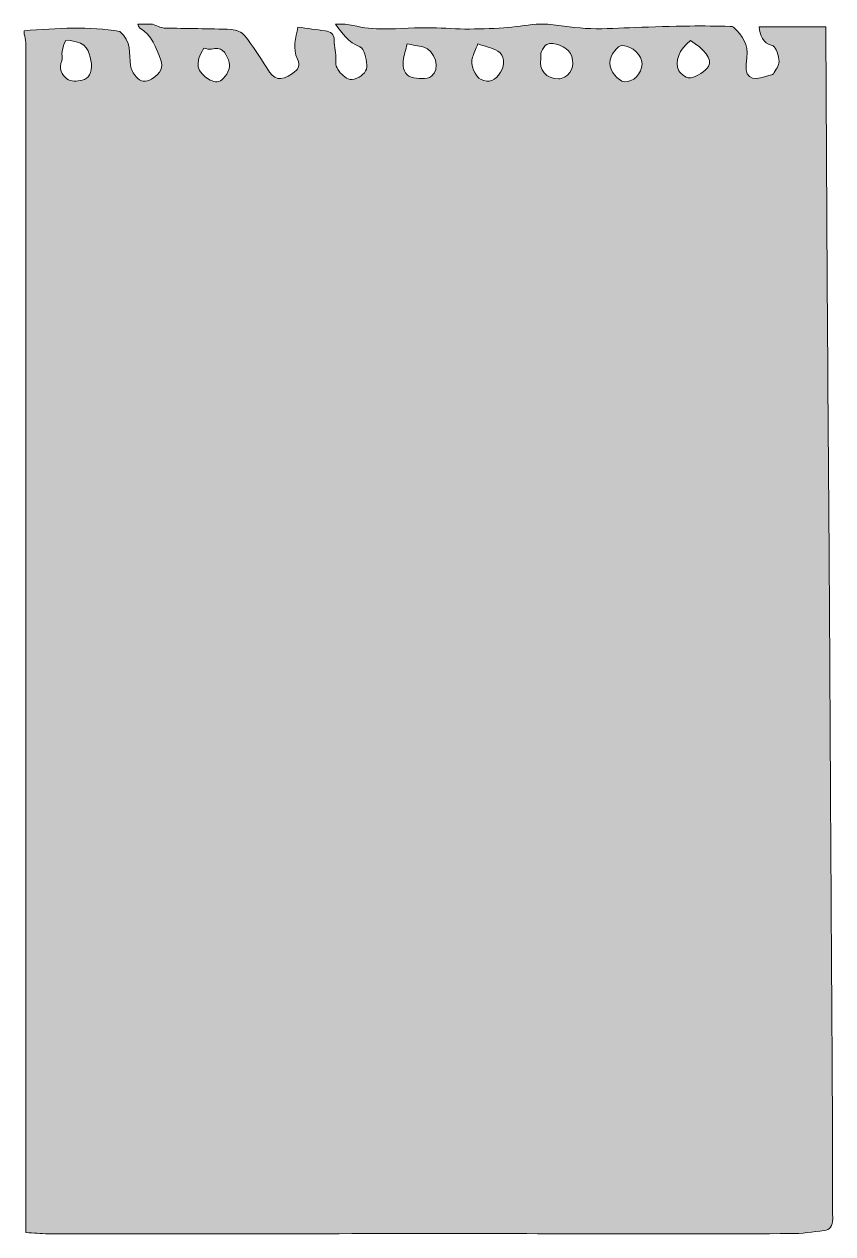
# Model space of a CAD drawing. Header units: inches. Extents: x 18 to 192, y -271 to -12.
import ezdxf

# ---------------------------------------------------------------- set-up
doc = ezdxf.new("R2010")
doc.units = ezdxf.units.IN
doc.header["$MEASUREMENT"] = 0
doc.layers.add('Layer 1', color=7, linetype='Continuous')

msp = doc.modelspace()

# ---------------------------------------------------------------- hatches: boundary and pattern name
at = {"layer": 'Layer 1'}
h = msp.add_hatch(color=7, dxfattribs=at)
edge = h.paths.add_edge_path()
edge.add_spline(control_points=[(191.54, -244.1), (191.44, -224.59), (191.3, -205.08), (191.19, -185.57), (191.07, -165.47), (190.97, -145.36), (190.85, -125.26), (190.74, -108.93), (190.59, -92.59), (190.49, -76.25), (190.36, -55.8), (190.25, -35.34), (190.14, -14.89), (190.13, -14.03), (190.14, -13.16), (190.14, -12.18), (185.22, -12.18), (180.56, -12.18), (175.83, -12.18), (176.1, -14.04), (176.44, -15.67), (178.82, -16.31), (179.53, -16.51), (180.03, -18.47), (180.11, -19.66), (180.16, -20.51), (179.4, -21.45), (178.9, -22.3), (178.76, -22.53), (178.27, -22.56), (177.94, -22.67), (173.74, -24.04), (172.55, -23.09), (173.18, -18.8), (173.6, -16.04), (172.31, -14.06), (170.39, -12.34), (170.21, -12.18), (169.89, -12.12), (169.63, -12.12), (166.76, -12.07), (163.89, -11.99), (161.02, -12.03), (157.08, -12.08), (153.16, -12.23), (149.23, -12.35), (146.08, -12.45), (142.92, -12.72), (139.78, -12.6), (136.7, -12.49), (133.63, -11.98), (130.56, -11.64), (129.74, -11.64), (128.91, -11.64), (128.09, -11.64), (125.78, -11.9), (123.48, -12.25), (121.16, -12.41), (118.37, -12.59), (115.57, -12.69), (112.78, -12.68), (110.09, -12.67), (107.4, -12.38), (104.71, -12.39), (101.09, -12.41), (97.46, -12.74), (93.84, -12.64), (91.61, -12.59), (89.4, -11.99), (87.17, -11.64), (86.47, -11.64), (85.76, -11.64), (85.06, -11.64), (86.51, -13.59), (87.84, -15.51), (90.33, -16.52), (91.22, -16.88), (91.68, -18.98), (91.81, -20.34), (91.93, -21.65), (91.01, -22.59), (89.64, -23.21), (88.17, -23.87), (87.32, -23.25), (86.41, -22.35), (85.56, -21.51), (85.01, -20.66), (85.15, -19.29), (85.28, -17.92), (84.82, -16.5), (84.81, -15.1), (84.79, -13.72), (84.02, -13.25), (82.88, -13.08), (80.97, -12.8), (79.07, -12.55), (77.02, -12.26), (76.57, -14.59), (75.82, -16.85), (76.93, -19.14), (77.62, -20.57), (77.09, -21.39), (75.88, -22.19), (73.25, -23.94), (71.97, -23.65), (70.36, -21.02), (68.9, -18.64), (67.36, -16.29), (65.63, -14.11), (65.04, -13.37), (63.78, -12.82), (62.8, -12.78), (58, -12.57), (53.18, -12.61), (48.37, -12.46), (47.54, -12.43), (46.73, -11.93), (45.9, -11.64), (44.85, -11.64), (43.79, -11.64), (42.73, -11.64), (42.86, -11.9), (42.92, -12.25), (43.12, -12.39), (45.68, -14.03), (46.7, -16.63), (47.65, -19.33), (48.17, -20.82), (47.75, -22.06), (45.66, -23.42), (44.51, -24.17), (43.25, -24.03), (42.37, -22.94), (41.81, -22.24), (41.26, -21.35), (41.16, -20.49), (40.86, -17.98), (41.45, -15.29), (38.85, -13.2), (32.41, -12.04), (25.4, -12.49), (18.39, -13.05), (18.39, -13.29), (18.39, -13.52), (18.39, -13.76), (18.51, -14.37), (18.73, -14.97), (18.73, -15.58), (18.76, -20.81), (18.76, -26.05), (18.76, -31.28), (18.76, -73.24), (18.76, -115.2), (18.76, -157.16), (18.76, -194.25), (18.75, -231.35), (18.74, -268.44), (18.74, -269.08), (18.74, -269.72), (18.74, -270.62), (20.4, -270.71), (21.96, -270.88), (23.51, -270.88), (52.44, -270.89), (81.36, -270.86), (110.28, -270.86), (134.38, -270.86), (158.48, -270.9), (182.59, -270.86), (184.97, -270.85), (187.37, -270.52), (189.75, -270.19), (191.03, -270.01), (191.63, -269.22), (191.61, -267.74), (191.52, -259.86), (191.58, -251.98), (191.54, -244.1)], knot_values=[0, 0, 0, 0, 1, 1, 1, 2, 2, 2, 3, 3, 3, 4, 4, 4, 5, 5, 5, 6, 6, 6, 7, 7, 7, 8, 8, 8, 9, 9, 9, 10, 10, 10, 11, 11, 11, 12, 12, 12, 13, 13, 13, 14, 14, 14, 15, 15, 15, 16, 16, 16, 17, 17, 17, 18, 18, 18, 19, 19, 19, 20, 20, 20, 21, 21, 21, 22, 22, 22, 23, 23, 23, 24, 24, 24, 25, 25, 25, 26, 26, 26, 27, 27, 27, 28, 28, 28, 29, 29, 29, 30, 30, 30, 31, 31, 31, 32, 32, 32, 33, 33, 33, 34, 34, 34, 35, 35, 35, 36, 36, 36, 37, 37, 37, 38, 38, 38, 39, 39, 39, 40, 40, 40, 41, 41, 41, 42, 42, 42, 43, 43, 43, 44, 44, 44, 45, 45, 45, 46, 46, 46, 47, 47, 47, 48, 48, 48, 49, 49, 49, 50, 50, 50, 51, 51, 51, 52, 52, 52, 53, 53, 53, 54, 54, 54, 55, 55, 55, 56, 56, 56, 57, 57, 57, 58, 58, 58, 59, 59, 59, 59], degree=3, periodic=1)
edge = h.paths.add_edge_path()
edge.add_spline(control_points=[(30.81, -23.65), (29.8, -23.93), (28.3, -23.93), (27.56, -23.36), (26.48, -22.52), (25.7, -21.14), (26.44, -19.47), (26.69, -18.91), (26.39, -18.12), (26.52, -17.46), (26.67, -16.65), (26.8, -15.64), (27.33, -15.16), (27.7, -14.84), (28.76, -15.26), (29.49, -15.41), (32.38, -15.98), (32.4, -18.44), (32.81, -20.04), (33, -22.17), (32.14, -23.28), (30.81, -23.65)], knot_values=[0, 0, 0, 0, 1, 1, 1, 2, 2, 2, 3, 3, 3, 4, 4, 4, 5, 5, 5, 6, 6, 6, 7, 7, 7, 7], degree=3, periodic=1)
edge = h.paths.add_edge_path()
edge.add_spline(control_points=[(61.09, -23.23), (60.24, -24.17), (59.3, -24.19), (58.25, -23.61), (55.27, -21.96), (54.86, -19.96), (56.85, -16.76), (57.4, -16.84), (58.03, -17.14), (58.5, -16.99), (60.69, -16.28), (61.52, -17.67), (62.14, -19.27), (62.73, -20.78), (62.13, -22.08), (61.09, -23.23)], knot_values=[0, 0, 0, 0, 1, 1, 1, 2, 2, 2, 3, 3, 3, 4, 4, 4, 5, 5, 5, 5], degree=3, periodic=1)
edge = h.paths.add_edge_path()
edge.add_spline(control_points=[(105.65, -22.81), (104.62, -23.51), (102.67, -23.38), (101.32, -22.98), (99.88, -22.56), (99.4, -20.98), (99.59, -19.48), (99.74, -18.28), (100.14, -17.12), (100.45, -15.88), (101.6, -16.09), (102.81, -16.24), (103.98, -16.54), (106.4, -17.15), (107.66, -21.43), (105.65, -22.81)], knot_values=[0, 0, 0, 0, 1, 1, 1, 2, 2, 2, 3, 3, 3, 4, 4, 4, 5, 5, 5, 5], degree=3, periodic=1)
edge = h.paths.add_edge_path()
edge.add_spline(control_points=[(120.46, -21.9), (119.26, -23.81), (118, -24.29), (116.27, -23.5), (114.95, -22.9), (113.92, -20.25), (114.45, -18.73), (114.74, -17.9), (115.1, -17.11), (115.61, -15.87), (117.01, -16.36), (118.56, -16.65), (119.84, -17.4), (121.35, -18.3), (121.48, -20.27), (120.46, -21.9)], knot_values=[0, 0, 0, 0, 1, 1, 1, 2, 2, 2, 3, 3, 3, 4, 4, 4, 5, 5, 5, 5], degree=3, periodic=1)
edge = h.paths.add_edge_path()
edge.add_spline(control_points=[(134.18, -22.99), (133.72, -23.28), (133.09, -23.32), (132.91, -23.37), (130.18, -23.35), (128.65, -21.42), (129.07, -19.06), (129.16, -18.54), (128.99, -17.94), (129.19, -17.5), (129.45, -16.92), (129.85, -16.24), (130.38, -15.97), (131.72, -15.3), (134.63, -16.5), (135.4, -17.89), (136.43, -19.76), (135.95, -21.89), (134.18, -22.99)], knot_values=[0, 0, 0, 0, 1, 1, 1, 2, 2, 2, 3, 3, 3, 4, 4, 4, 5, 5, 5, 6, 6, 6, 6], degree=3, periodic=1)
edge = h.paths.add_edge_path()
edge.add_spline(control_points=[(146.99, -23.97), (145.59, -23.84), (143.78, -21.55), (143.85, -19.99), (143.93, -18.21), (145.45, -16.13), (146.63, -16.2), (148.66, -16.31), (150.8, -18.34), (150.75, -20.13), (150.7, -22.25), (148.86, -24.14), (146.99, -23.97)], knot_values=[0, 0, 0, 0, 1, 1, 1, 2, 2, 2, 3, 3, 3, 4, 4, 4, 4], degree=3, periodic=1)
edge = h.paths.add_edge_path()
edge.add_spline(control_points=[(164.98, -20.68), (164.26, -21.86), (162.64, -22.73), (161.24, -23.15), (160.56, -23.35), (159.06, -22.41), (158.66, -21.62), (157.63, -19.61), (158.73, -17.1), (161.13, -15.16), (164.04, -16.85), (165.9, -19.21), (164.98, -20.68)], knot_values=[0, 0, 0, 0, 1, 1, 1, 2, 2, 2, 3, 3, 3, 4, 4, 4, 4], degree=3, periodic=1)

# ---------------------------------------------------------------- linework, layer by layer
at = {"layer": 'Layer 1', "lineweight": 0}
for points, knots in [([(191.54, -244.1), (191.44, -224.59), (191.3, -205.08), (191.19, -185.57), (191.07, -165.47), (190.97, -145.36), (190.85, -125.26), (190.74, -108.93), (190.59, -92.59), (190.49, -76.25), (190.36, -55.8), (190.25, -35.34), (190.14, -14.89), (190.13, -14.03), (190.14, -13.16), (190.14, -12.18), (185.22, -12.18), (180.56, -12.18), (175.83, -12.18), (176.1, -14.04), (176.44, -15.67), (178.82, -16.31), (179.53, -16.51), (180.03, -18.47), (180.11, -19.66), (180.16, -20.51), (179.4, -21.45), (178.9, -22.3), (178.76, -22.53), (178.27, -22.56), (177.94, -22.67), (173.74, -24.04), (172.55, -23.09), (173.18, -18.8), (173.6, -16.04), (172.31, -14.06), (170.39, -12.34), (170.21, -12.18), (169.89, -12.12), (169.63, -12.12), (166.76, -12.07), (163.89, -11.99), (161.02, -12.03), (157.08, -12.08), (153.16, -12.23), (149.23, -12.35), (146.08, -12.45), (142.92, -12.72), (139.78, -12.6), (136.7, -12.49), (133.63, -11.98), (130.56, -11.64), (129.74, -11.64), (128.91, -11.64), (128.09, -11.64), (125.78, -11.9), (123.48, -12.25), (121.16, -12.41), (118.37, -12.59), (115.57, -12.69), (112.78, -12.68), (110.09, -12.67), (107.4, -12.38), (104.71, -12.39), (101.09, -12.41), (97.46, -12.74), (93.84, -12.64), (91.61, -12.59), (89.4, -11.99), (87.17, -11.64), (86.47, -11.64), (85.76, -11.64), (85.06, -11.64), (86.51, -13.59), (87.84, -15.51), (90.33, -16.52), (91.22, -16.88), (91.68, -18.98), (91.81, -20.34), (91.93, -21.65), (91.01, -22.59), (89.64, -23.21), (88.17, -23.87), (87.32, -23.25), (86.41, -22.35), (85.56, -21.51), (85.01, -20.66), (85.15, -19.29), (85.28, -17.92), (84.82, -16.5), (84.81, -15.1), (84.79, -13.72), (84.02, -13.25), (82.88, -13.08), (80.97, -12.8), (79.07, -12.55), (77.02, -12.26), (76.57, -14.59), (75.82, -16.85), (76.93, -19.14), (77.62, -20.57), (77.09, -21.39), (75.88, -22.19), (73.25, -23.94), (71.97, -23.65), (70.36, -21.02), (68.9, -18.64), (67.36, -16.29), (65.63, -14.11), (65.04, -13.37), (63.78, -12.82), (62.8, -12.78), (58, -12.57), (53.18, -12.61), (48.37, -12.46), (47.54, -12.43), (46.73, -11.93), (45.9, -11.64), (44.85, -11.64), (43.79, -11.64), (42.73, -11.64), (42.86, -11.9), (42.92, -12.25), (43.12, -12.39), (45.68, -14.03), (46.7, -16.63), (47.65, -19.33), (48.17, -20.82), (47.75, -22.06), (45.66, -23.42), (44.51, -24.17), (43.25, -24.03), (42.37, -22.94), (41.81, -22.24), (41.26, -21.35), (41.16, -20.49), (40.86, -17.98), (41.45, -15.29), (38.85, -13.2), (32.41, -12.04), (25.4, -12.49), (18.39, -13.05), (18.39, -13.29), (18.39, -13.52), (18.39, -13.76), (18.51, -14.37), (18.73, -14.97), (18.73, -15.58), (18.76, -20.81), (18.76, -26.05), (18.76, -31.28), (18.76, -73.24), (18.76, -115.2), (18.76, -157.16), (18.76, -194.25), (18.75, -231.35), (18.74, -268.44), (18.74, -269.08), (18.74, -269.72), (18.74, -270.62), (20.4, -270.71), (21.96, -270.88), (23.51, -270.88), (52.44, -270.89), (81.36, -270.86), (110.28, -270.86), (134.38, -270.86), (158.48, -270.9), (182.59, -270.86), (184.97, -270.85), (187.37, -270.52), (189.75, -270.19), (191.03, -270.01), (191.63, -269.22), (191.61, -267.74), (191.52, -259.86), (191.58, -251.98), (191.54, -244.1)], [0, 0, 0, 0, 1, 1, 1, 2, 2, 2, 3, 3, 3, 4, 4, 4, 5, 5, 5, 6, 6, 6, 7, 7, 7, 8, 8, 8, 9, 9, 9, 10, 10, 10, 11, 11, 11, 12, 12, 12, 13, 13, 13, 14, 14, 14, 15, 15, 15, 16, 16, 16, 17, 17, 17, 18, 18, 18, 19, 19, 19, 20, 20, 20, 21, 21, 21, 22, 22, 22, 23, 23, 23, 24, 24, 24, 25, 25, 25, 26, 26, 26, 27, 27, 27, 28, 28, 28, 29, 29, 29, 30, 30, 30, 31, 31, 31, 32, 32, 32, 33, 33, 33, 34, 34, 34, 35, 35, 35, 36, 36, 36, 37, 37, 37, 38, 38, 38, 39, 39, 39, 40, 40, 40, 41, 41, 41, 42, 42, 42, 43, 43, 43, 44, 44, 44, 45, 45, 45, 46, 46, 46, 47, 47, 47, 48, 48, 48, 49, 49, 49, 50, 50, 50, 51, 51, 51, 52, 52, 52, 53, 53, 53, 54, 54, 54, 55, 55, 55, 56, 56, 56, 57, 57, 57, 58, 58, 58, 59, 59, 59, 59]), ([(30.81, -23.65), (29.8, -23.93), (28.3, -23.93), (27.56, -23.36), (26.48, -22.52), (25.7, -21.14), (26.44, -19.47), (26.69, -18.91), (26.39, -18.12), (26.52, -17.46), (26.67, -16.65), (26.8, -15.64), (27.33, -15.16), (27.7, -14.84), (28.76, -15.26), (29.49, -15.41), (32.38, -15.98), (32.4, -18.44), (32.81, -20.04), (33, -22.17), (32.14, -23.28), (30.81, -23.65)], [0, 0, 0, 0, 1, 1, 1, 2, 2, 2, 3, 3, 3, 4, 4, 4, 5, 5, 5, 6, 6, 6, 7, 7, 7, 7]), ([(134.18, -22.99), (133.72, -23.28), (133.09, -23.32), (132.91, -23.37), (130.18, -23.35), (128.65, -21.42), (129.07, -19.06), (129.16, -18.54), (128.99, -17.94), (129.19, -17.5), (129.45, -16.92), (129.85, -16.24), (130.38, -15.97), (131.72, -15.3), (134.63, -16.5), (135.4, -17.89), (136.43, -19.76), (135.95, -21.89), (134.18, -22.99)], [0, 0, 0, 0, 1, 1, 1, 2, 2, 2, 3, 3, 3, 4, 4, 4, 5, 5, 5, 6, 6, 6, 6]), ([(164.98, -20.68), (164.26, -21.86), (162.64, -22.73), (161.24, -23.15), (160.56, -23.35), (159.06, -22.41), (158.66, -21.62), (157.63, -19.61), (158.73, -17.1), (161.13, -15.16), (164.04, -16.85), (165.9, -19.21), (164.98, -20.68)], [0, 0, 0, 0, 1, 1, 1, 2, 2, 2, 3, 3, 3, 4, 4, 4, 4]), ([(61.09, -23.23), (60.24, -24.17), (59.3, -24.19), (58.25, -23.61), (55.27, -21.96), (54.86, -19.96), (56.85, -16.76), (57.4, -16.84), (58.03, -17.14), (58.5, -16.99), (60.69, -16.28), (61.52, -17.67), (62.14, -19.27), (62.73, -20.78), (62.13, -22.08), (61.09, -23.23)], [0, 0, 0, 0, 1, 1, 1, 2, 2, 2, 3, 3, 3, 4, 4, 4, 5, 5, 5, 5]), ([(105.65, -22.81), (104.62, -23.51), (102.67, -23.38), (101.32, -22.98), (99.88, -22.56), (99.4, -20.98), (99.59, -19.48), (99.74, -18.28), (100.14, -17.12), (100.45, -15.88), (101.6, -16.09), (102.81, -16.24), (103.98, -16.54), (106.4, -17.15), (107.66, -21.43), (105.65, -22.81)], [0, 0, 0, 0, 1, 1, 1, 2, 2, 2, 3, 3, 3, 4, 4, 4, 5, 5, 5, 5]), ([(120.46, -21.9), (119.26, -23.81), (118, -24.29), (116.27, -23.5), (114.95, -22.9), (113.92, -20.25), (114.45, -18.73), (114.74, -17.9), (115.1, -17.11), (115.61, -15.87), (117.01, -16.36), (118.56, -16.65), (119.84, -17.4), (121.35, -18.3), (121.48, -20.27), (120.46, -21.9)], [0, 0, 0, 0, 1, 1, 1, 2, 2, 2, 3, 3, 3, 4, 4, 4, 5, 5, 5, 5]), ([(146.99, -23.97), (145.59, -23.84), (143.78, -21.55), (143.85, -19.99), (143.93, -18.21), (145.45, -16.13), (146.63, -16.2), (148.66, -16.31), (150.8, -18.34), (150.75, -20.13), (150.7, -22.25), (148.86, -24.14), (146.99, -23.97)], [0, 0, 0, 0, 1, 1, 1, 2, 2, 2, 3, 3, 3, 4, 4, 4, 4])]:
    msp.add_open_spline(points, degree=3, knots=knots, dxfattribs=at)

doc.saveas('drawing.dxf')
